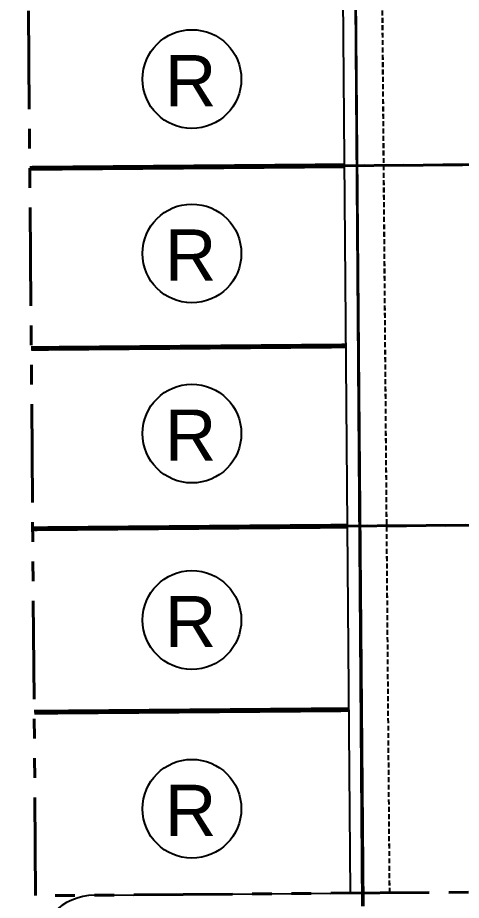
# Model space of a CAD drawing. Header units: feet. Extents: x 919634 to 928945, y 707022 to 708026.
# Drawn here: x 920832.8 to 920855.36, y 707339.45 to 707384.35 of the extents above; entities that cross this region are included whole.
import ezdxf
from ezdxf.enums import TextEntityAlignment as Align

# ---------------------------------------------------------------- set-up
doc = ezdxf.new("R2010")
doc.units = ezdxf.units.FT
doc.header["$LTSCALE"] = 20
doc.header["$MEASUREMENT"] = 0
doc.linetypes.add('Site Plan$0$HIDDEN2', pattern=[0.1875, 0.125, -0.0625])
doc.linetypes.add('Site Plan$0$PHANTOM2', pattern=[1.25, 0.625, -0.125, 0.125, -0.125, 0.125, -0.125])
for name, color, linetype in [('-u-site-xref', 7, 'Continuous'), ('Site Plan$0$-u-site-parking_overhang', 252, 'Site Plan$0$HIDDEN2'), ('Site Plan$0$SP-PARKING DESIGNATION', 254, 'Continuous'), ('x-Villa6-LP Block$0$LP-PATT-SHAR', 253, 'Continuous')]:
    doc.layers.add(name, color=color, linetype=linetype)
for name, color, linetype, lineweight in [('Site Plan$0$SP-CURB', 3, 'Continuous', 25), ('Site Plan$0$SP-LOT LINES', 252, 'Site Plan$0$PHANTOM2', 40), ('Site Plan$0$SP-PARKING-STRIPE', 252, 'Continuous', 25)]:
    doc.layers.add(name, color=color, linetype=linetype, lineweight=lineweight)
doc.layers.get('-u-site-xref').off()
doc.styles.add('Site Plan$0$ARIAL', font='arial.ttf')

# ---------------------------------------------------------------- blocks, each defined once
blk = doc.blocks.new('Site Plan')
at = {"layer": 'Site Plan$0$-u-site-parking_overhang', "ltscale": 0.1, "extrusion": (-7.49364e-08, -6.10335e-10, 1), "elevation": -0.069}
blk.add_lwpolyline([(920851.717, 707339.837), (920851.26, 707395.168)], dxfattribs=at)
at = {"layer": 'Site Plan$0$-u-site-parking_overhang', "ltscale": 0.1, "elevation": 0}
blk.add_lwpolyline([(920851.715, 707339.836), (920851.27, 707395.168)], dxfattribs=at)
at = {"layer": 'Site Plan$0$SP-CURB'}
for p, q in [((920850.393, 707339.156), (920849.928, 707395.494)), ((920849.717, 707339.82), (920849.263, 707394.818)), ((920836.716, 707339.713), (920849.717, 707339.82))]:
    blk.add_line(p, q, dxfattribs=at)
blk.add_arc((920836.741, 707336.713), 3, 90.473, 180.4603, dxfattribs=at)
at = {"layer": 'Site Plan$0$SP-LOT LINES', "ltscale": 0.4}
for p, q in [((920833.716, 707339.692, 0), (920832.802, 707453.355, 0)), ((920923.416, 707377.414, 0), (920833.418, 707376.691, 0)), ((920833.418, 707376.691, 0), (920923.416, 707377.414, 0)), ((920833.566, 707358.358, 0), (920923.563, 707359.081, 0)), ((920923.563, 707359.081, 0), (920833.566, 707358.358, 0)), ((920923.713, 707340.415, 0), (920833.716, 707339.692, 0))]:
    blk.add_line(p, q, dxfattribs=at)
at = {"layer": 'Site Plan$0$SP-PARKING DESIGNATION'}
for centre in [(920841.661, 707381.226), (920841.661, 707372.356), (920841.661, 707363.194), (920841.661, 707353.711), (920841.661, 707344.112)]:
    blk.add_circle(centre, 2.511, dxfattribs=at)
at = {"layer": 'Site Plan$0$SP-PARKING-STRIPE', "extrusion": (-7.49364e-08, -6.10335e-10, 1), "const_width": 0.25, "elevation": -0.069}
for points in [[(920833.412, 707376.687), (920849.412, 707376.819)], [(920833.488, 707367.521), (920849.487, 707367.653)], [(920833.564, 707358.354), (920849.563, 707358.486)], [(920833.641, 707349.021), (920849.64, 707349.153)]]:
    blk.add_lwpolyline(points, dxfattribs=at)
at = {"layer": 'Site Plan$0$SP-PARKING DESIGNATION', "style": 'Site Plan$0$ARIAL'}
for p in [(920841.593, 707379.847, 0), (920841.593, 707370.977, 0), (920841.593, 707361.816, 0), (920841.593, 707352.332, 0), (920841.593, 707342.733, 0)]:
    blk.add_text('R', height=2.6, dxfattribs=at).set_placement(p, align=Align.CENTER)
blk = doc.blocks.new('x-Villa6-LP Block', base_point=(60.568, 154.949, 0))
at = {"layer": 'x-Villa6-LP Block$0$LP-PATT-SHAR', "elevation": 0}
blk.add_lwpolyline([(59.898, 148.62), (174.904, 148.62)], dxfattribs=at)

msp = doc.modelspace()

# ---------------------------------------------------------------- block references
at = {"layer": '-u-site-xref'}
msp.add_blockref('Site Plan', (0, 0), dxfattribs=at)

# ---------------------------------------------------------------- next in the draw order: block references
at = {"layer": '-u-site-xref', "rotation": 270.4271428698243}
msp.add_blockref('x-Villa6-LP Block', (920855.776, 707453.536), dxfattribs=at)

doc.saveas('drawing.dxf')
